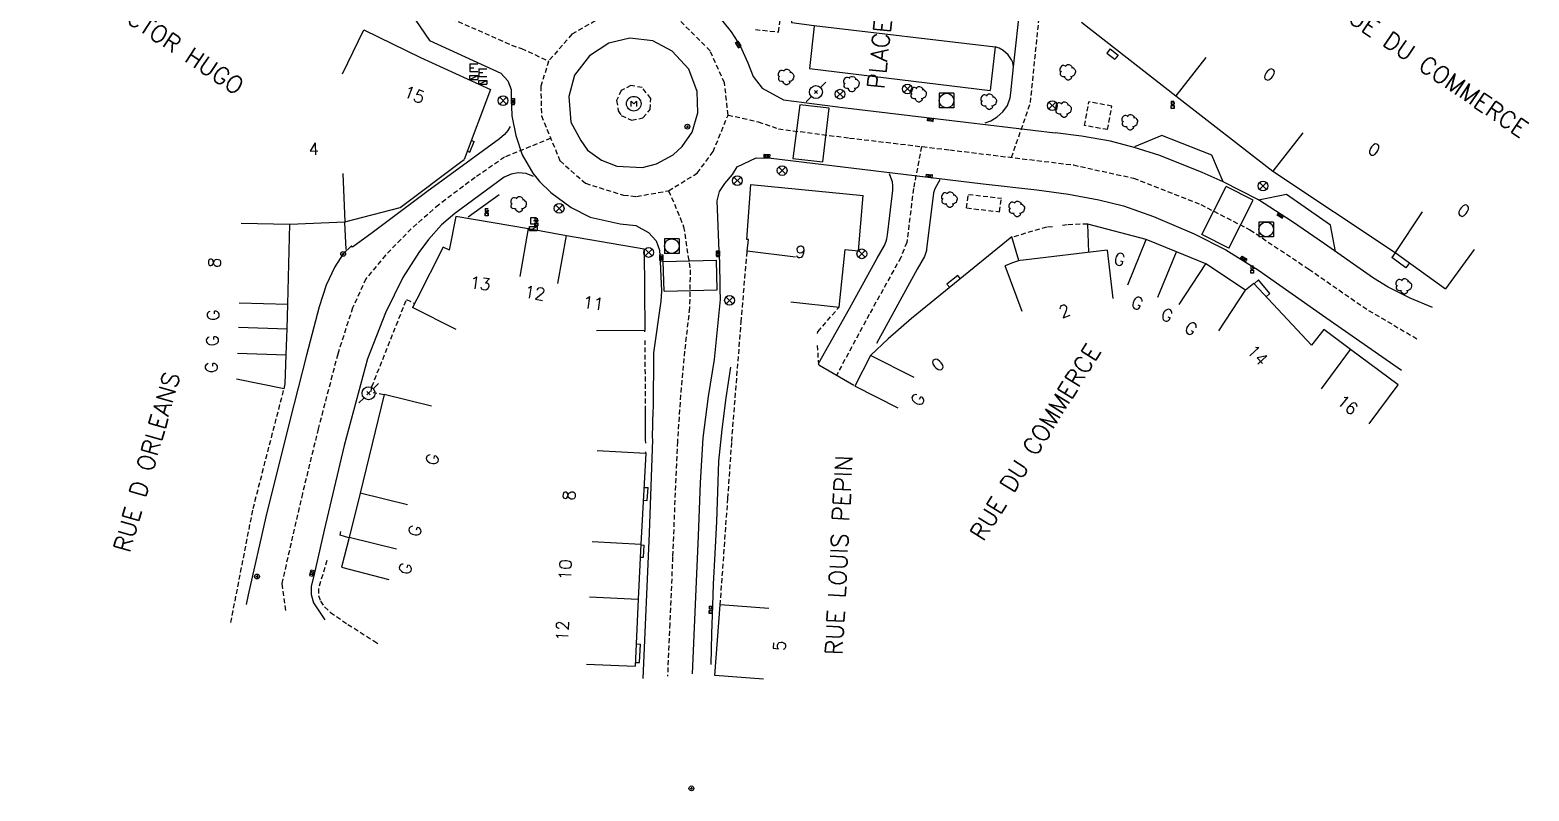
# Model space of a CAD drawing. Header units: millimetres. Extents: x 114005 to 114985, y 122399 to 123000.
# Drawn here: x 114091.7 to 114245.5, y 122399.1 to 122477.2 of the extents above; entities that cross this region are included whole.
import ezdxf
from ezdxf.enums import TextEntityAlignment as Align

# ---------------------------------------------------------------- set-up
doc = ezdxf.new("R2010")
doc.units = ezdxf.units.MM
doc.linetypes.add('DASHED', pattern=[0.75, 0.5, -0.25])
doc.layers.get('0').update_dxf_attribs({"linetype": 'CONTINUOUS'})
for name, color, linetype in [('w0001', 6, 'DASHED'), ('w0006', 2, 'CONTINUOUS'), ('w0008', 7, 'CONTINUOUS'), ('w0017', 7, 'CONTINUOUS'), ('w0020', 2, 'CONTINUOUS'), ('w0100', 7, 'CONTINUOUS'), ('w0101', 7, 'CONTINUOUS'), ('w0103', 1, 'CONTINUOUS'), ('w0106', 7, 'CONTINUOUS'), ('w0112', 1, 'DASHED'), ('w0153', 7, 'CONTINUOUS'), ('w0300', 7, 'CONTINUOUS'), ('w0400', 7, 'CONTINUOUS'), ('w0420', 7, 'CONTINUOUS'), ('w0425', 7, 'CONTINUOUS'), ('w0430', 7, 'CONTINUOUS'), ('w0431', 7, 'CONTINUOUS'), ('w0432', 7, 'CONTINUOUS'), ('w0469', 7, 'CONTINUOUS'), ('w0473', 7, 'CONTINUOUS'), ('w0856', 7, 'CONTINUOUS'), ('w0989', 7, 'CONTINUOUS'), ('w0991', 7, 'CONTINUOUS'), ('w1102', 7, 'CONTINUOUS')]:
    doc.layers.add(name, color=color, linetype=linetype)
doc.styles.get("Standard").update_dxf_attribs({"font": 'romans.shx', "width": 0.85})

# ---------------------------------------------------------------- blocks, each defined once
blk = doc.blocks.new('T856')
for p, q in [((-0.125, 0), (0.125, 0)), ((0, 0.125), (0, -0.125))]:
    blk.add_line(p, q)
blk.add_ellipse((0, 0), major_axis=(-0.177, 0.177), ratio=1, start_param=3.9269908, end_param=10.2101761)
blk = doc.blocks.new('T430')
for p, q in [((-0.4, 1.4), (0.4, 1.4)), ((-0.4, 1.4), (-0.4, 0.6)), ((-0.4, 1), (0, 1)), ((-0.4, 0.6), (0.4, 0.6)), ((-0.4, 0.2), (0.4, 0.2)), ((-0.4, -0.2), (-0.4, 0.2)), ((-0.4, -0.2), (0.4, 0.2)), ((0.4, 0.2), (0.4, -0.2)), ((-0.4, -0.2), (0.4, -0.2))]:
    blk.add_line(p, q)
blk = doc.blocks.new('T425')
for p, q in [((-0.15, 0.6), (0.15, 0.6)), ((-0.15, 0.6), (-0.15, 0.3)), ((-0.15, 0.3), (0.15, 0.3)), ((-0.15, 0.15), (0.15, 0.15)), ((-0.15, -0.15), (-0.15, 0.15)), ((0, 0.45), (0.15, 0.45)), ((0.15, 0.45), (0.15, 0.3)), ((0.15, 0.15), (0.15, -0.15)), ((0.15, -0.15), (-0.15, -0.15))]:
    blk.add_line(p, q)
blk.add_ellipse((0, 0), major_axis=(-0.106, 0.106), ratio=1, start_param=3.926991, end_param=10.210176)
blk = doc.blocks.new('T469')
at = {"color": 0, "linetype": 'Continuous', "flags": 128}
for points in [[(-0.35, 0.35), (0.35, -0.35)], [(-0.35, -0.35), (0.35, 0.35)]]:
    blk.add_lwpolyline(points, dxfattribs=at)
at = {"color": 0, "linetype": 'Continuous'}
blk.add_circle((0, 0), 0.5, dxfattribs=at)
blk = doc.blocks.new('T300')
for p, q in [((-0.8, 0.51), (-0.86, 0.34)), ((-0.86, 0.34), (-0.86, 0.17)), ((-0.86, 0.17), (-0.74, 0.06)), ((-0.69, 0.63), (-0.8, 0.51)), ((-0.8, -0.06), (-0.74, 0.06)), ((-0.74, 0.06), (-0.69, 0.11)), ((-0.57, 0.69), (-0.69, 0.63)), ((-0.46, 0.69), (-0.57, 0.69)), ((-0.29, 0.63), (-0.46, 0.69)), ((-0.29, 0.63), (-0.17, 0.74)), ((-0.23, 0.57), (-0.29, 0.63)), ((-0.17, 0.74), (-0.06, 0.8)), ((-0.06, 0.8), (0.06, 0.8)), ((0.06, 0.8), (0.23, 0.74)), ((0.23, 0.74), (0.34, 0.63)), ((0.34, 0.63), (0.4, 0.51)), ((0.46, 0.46), (0.34, 0.46)), ((0.4, 0.51), (0.4, 0.46)), ((0.57, 0.4), (0.46, 0.46)), ((0.57, 0.4), (0.69, 0.29)), ((0.69, 0.29), (0.74, 0.17)), ((0.74, 0.06), (0.69, -0.17)), ((0.74, 0.17), (0.74, 0.06)), ((-0.8, -0.17), (-0.8, -0.06)), ((-0.8, -0.23), (-0.8, -0.17)), ((-0.74, -0.34), (-0.8, -0.23)), ((-0.69, -0.4), (-0.74, -0.34)), ((-0.51, -0.46), (-0.69, -0.4)), ((-0.4, -0.46), (-0.51, -0.46)), ((-0.4, -0.46), (-0.34, -0.46)), ((-0.34, -0.46), (-0.34, -0.4)), ((-0.34, -0.51), (-0.34, -0.46)), ((-0.29, -0.63), (-0.34, -0.51)), ((-0.17, -0.74), (-0.29, -0.63)), ((-0.06, -0.8), (-0.17, -0.74)), ((0.06, -0.8), (-0.06, -0.8)), ((0.17, -0.74), (0.06, -0.8)), ((0.23, -0.69), (0.17, -0.74)), ((0.29, -0.46), (0.23, -0.46)), ((0.29, -0.63), (0.23, -0.69)), ((0.46, -0.4), (0.29, -0.46)), ((0.34, -0.51), (0.29, -0.63)), ((0.34, -0.51), (0.34, -0.46)), ((0.57, -0.34), (0.46, -0.4)), ((0.63, -0.29), (0.57, -0.34)), ((0.69, -0.17), (0.63, -0.29))]:
    blk.add_line(p, q)
blk = doc.blocks.new('T400')
for p, q in [((-0.15, 0.3), (0.15, 0.3)), ((-0.15, -0.25), (-0.15, 0.3)), ((-0.15, 0.15), (0.15, 0.15)), ((-0.15, 0), (0.15, 0)), ((0.15, 0.3), (0.15, -0.25)), ((-0.15, -0.15), (0.15, -0.15)), ((-0.15, -0.25), (-0.15, -0.3)), ((-0.15, -0.3), (0.15, -0.3)), ((0.15, -0.3), (0.15, -0.25))]:
    blk.add_line(p, q)
blk = doc.blocks.new('T420')
for p, q in [((0.75, 0.75), (-0.75, 0.75)), ((-0.75, 0.75), (-0.75, -0.75)), ((0.75, 0.75), (0.75, -0.75)), ((0.75, -0.75), (-0.75, -0.75))]:
    blk.add_line(p, q)
blk.add_ellipse((0, 0), major_axis=(-0.53, 0.53), ratio=1, start_param=3.926991, end_param=10.210176)
blk = doc.blocks.new('T473')
for p, q in [((-0.166667, 0.166667), (0.166667, -0.166667)), ((-0.166667, -0.166667), (0.166667, 0.166667)), ((0.500001, 0.500001), (1.000002, 1.000002)), ((-1.000002, -1.000002), (-0.500001, -0.500001))]:
    blk.add_line(p, q)
blk.add_ellipse((0, 0), major_axis=(0.471405, 0.471405), ratio=1, start_param=5.4977871438, end_param=11.780972451)
blk = doc.blocks.new('T153')
for p, q in [((-0.272728, -0.272728), (-0.272728, 0.272728)), ((-0.272728, 0.272728), (0, 0)), ((0, 0), (0.272728, 0.272728)), ((0.272728, 0.272728), (0.272728, -0.272728))]:
    blk.add_line(p, q)
blk.add_ellipse((0, 0), major_axis=(-0.530332, 0.530332), ratio=1, start_param=3.926990817, end_param=10.2101761242)
blk = doc.blocks.new('T432')
for p, q in [((-0.4, 0.2), (0.4, 0.2)), ((-0.4, -0.2), (-0.4, 0.2)), ((-0.4, -0.2), (0.4, 0.2)), ((0.3, 1.1), (-0.3, 1.1)), ((-0.3, 1.1), (-0.3, 0.5)), ((-0.3, 0.5), (0.3, 0.5)), ((0.3, 0.8), (0, 0.8)), ((0.3, 0.5), (0.3, 0.8)), ((0.4, 0.2), (0.4, -0.2)), ((-0.4, -0.2), (0.4, -0.2))]:
    blk.add_line(p, q)

msp = doc.modelspace()

# ---------------------------------------------------------------- linework, layer by layer
at = {"layer": 'w0001'}
for points in [[(114192.42, 122464.11), (114194.36, 122469.74), (114195.83, 122484.18), (114196.19, 122485.87), (114197.95, 122490.19), (114202.85, 122494), (114210.37, 122501.23), (114213.55, 122504.36), (114217.31, 122508.77), (114219.68, 122511.66), (114221.97, 122515.01), (114223.96, 122519.14), (114226.49, 122525.36), (114229.63, 122533.18), (114233.6, 122543.13), (114236.46, 122550.48)], [(114007.44, 122502.18), (114014.46, 122504.69), (114022.43, 122508.03), (114028.43, 122510.56), (114034.82, 122512.83), (114040.53, 122514.56), (114050.65, 122516.44), (114055.82, 122516.95), (114061.92, 122516.95), (114068.46, 122515.15), (114102.95, 122500.57), (114107.27, 122498.36), (114114.25, 122494.1), (114120.71, 122489.81), (114125.61, 122486.62), (114128.39, 122484.67), (114132.6, 122480.3), (114134.26, 122478.68), (114141.12, 122475.65), (114142.13, 122475.29), (114144.92, 122474.01)], [(114151.01, 122478.86), (114147.31, 122476.77), (114144.92, 122474.01), (114144.12, 122471.42), (114144.18, 122468.39), (114146.09, 122463.76), (114148.69, 122461.47), (114152.61, 122460.24), (114153.95, 122460.11), (114157.23, 122460.7), (114160.16, 122462.5), (114161.8, 122464.71), (114163.33, 122468.47), (114162.98, 122471.77), (114161.49, 122475.06), (114158.45, 122478.1)], [(114163.33, 122468.47), (114166.43, 122467.78), (114168.5, 122467.05), (114175.8, 122466.11), (114180.29, 122465.58), (114186.08, 122464.89), (114198.77, 122463.34), (114204.93, 122461.99), (114211.83, 122459.29), (114216.88, 122456.68), (114222.92, 122452.65), (114229.05, 122448.41), (114234.02, 122445.5)], [(114145.13, 122466.08), (114140.39, 122464.14), (114137.37, 122462.05), (114133.64, 122459.26), (114130.82, 122456.79), (114128.19, 122454.09), (114126.18, 122451.66), (114124.81, 122448.69), (114123.28, 122443.93), (114121.28, 122436.27), (114119.66, 122429.63), (114117.53, 122420.34), (114117.93, 122417.45)], [(114183.18, 122465.23), (114182.35, 122460.91), (114181.67, 122455.39), (114181.05, 122453.84), (114177.81, 122447.99), (114174.45, 122441.74)], [(114157.23, 122460.7), (114158.42, 122457.92), (114158.77, 122457), (114159.44, 122452.57), (114159.38, 122448.67), (114158.87, 122444.23), (114158.45, 122439.73), (114158.13, 122434.94), (114157.84, 122428.19), (114157.64, 122423.12), (114157.35, 122416.26), (114157.12, 122410.88)]]:
    msp.add_lwpolyline(points, dxfattribs=at)
at = {"layer": 'w0006'}
for points in [[(114172.17, 122477.59), (114171.7, 122473.25), (114190.22, 122471)], [(114190.74, 122475.47), (114190.22, 122471)], [(114214.13, 122461.62), (114212.97, 122464.35), (114207.85, 122466.37), (114205.04, 122465.19)], [(114225.65, 122454.46), (114225.14, 122457.16), (114220.64, 122460.3), (114217.76, 122459.73)]]:
    msp.add_lwpolyline(points, dxfattribs=at)
at = {"layer": 'w0008'}
for points in [[(114162.55, 122531.84), (114162.97, 122530.69), (114163.47, 122528.78), (114163.8, 122526.75), (114163.97, 122524.54), (114163.95, 122521.61), (114162.33, 122507.34), (114160.49, 122491.13), (114159.66, 122483.64), (114159.71, 122482.15), (114160.55, 122480.33), (114161.61, 122479.24), (114162.81, 122478.08), (114163.66, 122477.02), (114164.57, 122475.56), (114165.35, 122473.83), (114165.9, 122472.42), (114166.84, 122471.21), (114169.02, 122470.03), (114175.37, 122469.2), (114187.72, 122467.74), (114196.88, 122466.64)], [(114173.56, 122519.07), (114174, 122518.34), (114174.22, 122517.45), (114174.21, 122516.77), (114172.13, 122498.6), (114170.1, 122480.36), (114169.83, 122477.98), (114172.18, 122477.67), (114190.74, 122475.47)], [(114192.62, 122473.41), (114194.06, 122486.45)], [(114127.4, 122483.6), (114127.91, 122483.16), (114132.7, 122476.11), (114140, 122472.78), (114140.75, 122471.98), (114141.06, 122471.08), (114141.06, 122470.37), (114141.14, 122468.39), (114141.54, 122466.37), (114142.22, 122464.38), (114143.31, 122462.5), (114143.98, 122461.64), (114145.15, 122460.5), (114147.23, 122458.97), (114149.18, 122458), (114152.27, 122457.3), (114153.86, 122457.14), (114155.18, 122456.42), (114155.94, 122455.55), (114156.29, 122454.61), (114156.38, 122453.43)], [(114151.93, 122463.23), (114154.56, 122463.08), (114156, 122463.46), (114157.71, 122464.37), (114158.63, 122465.23), (114159.64, 122466.72), (114160.23, 122468.71), (114160.16, 122470.87), (114159.31, 122473.19), (114157.6, 122475.04), (114155.62, 122476.09), (114153.24, 122476.37), (114151.09, 122475.86), (114149.12, 122474.54), (114147.57, 122472.55), (114146.99, 122470.37), (114147.21, 122467.73), (114148.24, 122465.85), (114148.91, 122464.86)], [(114189.7, 122467.68), (114190.29, 122467.86), (114190.95, 122468.27), (114191.53, 122468.81), (114192, 122469.45), (114192.28, 122470.22), (114192.34, 122470.73), (114192.62, 122473.41), (114192.56, 122473.86), (114192.42, 122474.12), (114192.06, 122474.65), (114191.56, 122475.09), (114191.14, 122475.34), (114190.74, 122475.47)], [(114140.96, 122467.3), (114140.74, 122466.87), (114140.38, 122466.47), (114139.87, 122466.04), (114132.42, 122460.57), (114126.82, 122456.37), (114125.18, 122455.18), (114124.79, 122454.91), (114124.69, 122455.05), (114123.84, 122454.21), (114122.97, 122452.89), (114122.09, 122451.02), (114121.38, 122448.78), (114120.08, 122443.83), (114118.38, 122437.12), (114115.92, 122427.22), (114114.1, 122419.22), (114113.9, 122418.24)], [(114235.62, 122448.71), (114233.33, 122449.67), (114231.06, 122450.79), (114229.55, 122451.72), (114224.52, 122455.26), (114221.26, 122457.49), (114217.76, 122459.75), (114214.13, 122461.61), (114211.97, 122462.57), (114207.64, 122464.32), (114204.99, 122465.14), (114202.58, 122465.77), (114199.6, 122466.29), (114196.88, 122466.64)], [(114148.91, 122464.86), (114150.33, 122463.83)], [(114150.33, 122463.83), (114151.93, 122463.23)], [(114162.45, 122453.63), (114162.22, 122459.67), (114162.44, 122460.63), (114163, 122461.44), (114163.77, 122462.37), (114164.26, 122463.14), (114166.21, 122464.07), (114167.74, 122464.04), (114183.59, 122462.14)], [(114143.38, 122462.15), (114142.61, 122462.47), (114141.81, 122462.52), (114141.08, 122462.4), (114140.35, 122462.09), (114135.31, 122458.36), (114133.94, 122457.21), (114132.6, 122455.69), (114131.6, 122454.37), (114129.97, 122451.79), (114128.17, 122448.16), (114126.33, 122443.46), (114123.95, 122434.55), (114121.9, 122425.87), (114120.82, 122421.17), (114120.54, 122420.11), (114120.55, 122419.66), (114120.55, 122419.24), (114120.8, 122418.41), (114121.95, 122416.67)], [(114172.61, 122442.98), (114175.78, 122448.62), (114178.63, 122453.78), (114179.37, 122455.07), (114179.57, 122455.52), (114179.61, 122455.76), (114179.69, 122456.17), (114179.92, 122458.14), (114180.24, 122460.74), (114180.24, 122461.19), (114180.21, 122461.61), (114180.04, 122462.06), (114179.9, 122462.42)], [(114185.05, 122461.82), (114184.55, 122460.89), (114184.4, 122460.47), (114184.26, 122459.35), (114183.69, 122454.72), (114183.68, 122454.55), (114183.5, 122453.96), (114182.74, 122452.63), (114178.56, 122445.02)], [(114183.59, 122462.14), (114189.5, 122461.42), (114195.01, 122460.8), (114198.25, 122460.34), (114201.38, 122459.78), (114203.9, 122459.16), (114206.97, 122458.05), (114211.14, 122456.27), (114214.42, 122454.62), (114217.75, 122452.54), (114224.32, 122447.94), (114232.43, 122442.28)], [(114156.38, 122453.43), (114156.5, 122450.38)], [(114162.45, 122453.63), (114162.5, 122450.59)], [(114156.5, 122450.38), (114156.43, 122449.35), (114155.69, 122444.07), (114155.63, 122438.33), (114155.61, 122438.2), (114155.54, 122435.38), (114155.57, 122435.17), (114155.22, 122425.55), (114154.6, 122410.63)], [(114162.5, 122450.59), (114162.51, 122449.55), (114161.91, 122443.38), (114161.29, 122439.58), (114160.73, 122435.32), (114160.48, 122430.72), (114160.25, 122425.27), (114159.99, 122419.02), (114159.64, 122411.12)], [(114161.59, 122412.06), (114161.67, 122415.26), (114161.76, 122418.1), (114161.84, 122420.3), (114162, 122423.47), (114162.19, 122426.75), (114162.29, 122429.8), (114162.37, 122432.93), (114162.71, 122436.18), (114163.15, 122439.45), (114163.61, 122442.59)]]:
    msp.add_lwpolyline(points, dxfattribs=at)
at = {"layer": 'w0017'}
for points in [[(114176.25, 122440.7), (114172.65, 122442.79)], [(114154.87, 122435.13), (114154.87, 122438.12)]]:
    msp.add_lwpolyline(points, dxfattribs=at)
at = {"layer": 'w0020'}
for points in [[(114173.07, 122463.66), (114173.7, 122469.17), (114170.7, 122469.51), (114169.99, 122464)], [(114169.99, 122464), (114173.07, 122463.66)], [(114211.93, 122456.19), (114214.44, 122461.13)], [(114214.71, 122454.8), (114217.22, 122459.74), (114214.44, 122461.13)], [(114214.71, 122454.8), (114211.93, 122456.19)], [(114156.76, 122450.39), (114156.67, 122453.45), (114162.13, 122453.58)], [(114162.22, 122450.51), (114162.13, 122453.58)], [(114156.76, 122450.39), (114162.22, 122450.51)]]:
    msp.add_lwpolyline(points, dxfattribs=at)
at = {"layer": 'w0100'}
for points in [[(114123.77, 122472.7), (114125.96, 122477.2), (114131.77, 122474.37), (114138.95, 122471.08)], [(114199.59, 122477.99), (114209.29, 122470.45), (114219.23, 122462.7), (114231.77, 122454.35), (114236.94, 122450.62)], [(114138.95, 122471.08), (114136.27, 122463.89)], [(114118.16, 122449.07), (114118.36, 122457.26), (114124.02, 122457.49), (114129.69, 122458.99), (114129.95, 122459.19), (114135.74, 122463.53)], [(114135.74, 122463.53), (114136.27, 122463.89)], [(114165.26, 122455.7), (114165.67, 122461.33)], [(114165.67, 122461.33), (114177.19, 122460.21)], [(114176.7, 122454.54), (114177.19, 122460.21)], [(114134.75, 122454.59), (114135.42, 122458.05)], [(114135.41, 122458.08), (114142.85, 122456.82), (114146.77, 122456.11), (114154.74, 122454.75)], [(114165.44, 122455.68), (114165.26, 122455.7)], [(114165.29, 122454.51), (114165.44, 122455.68)], [(114192.46, 122455.96), (114182.15, 122447.57), (114179.76, 122445.49), (114177.96, 122443.8)], [(114193.17, 122453.52), (114192.46, 122455.96)], [(114134.09, 122454.92), (114131.39, 122449.58), (114130.95, 122448.71)], [(114134.75, 122454.59), (114134.09, 122454.92)], [(114149.82, 122446.36), (114154.82, 122446.4), (114154.75, 122454.59)], [(114154.75, 122454.59), (114154.74, 122454.75)], [(114170.25, 122453.88), (114165.29, 122454.51)], [(114169.76, 122449.29), (114174.73, 122448.76), (114175.36, 122454.65)], [(114175.36, 122454.65), (114176.7, 122454.54)], [(114217.29, 122451.16), (114216.44, 122450.5)], [(114217.29, 122451.16), (114223.18, 122444.86)], [(114135.42, 122446.46), (114130.95, 122448.71)], [(114232.09, 122440.78), (114227.2, 122444.4), (114224.46, 122446.46), (114223.18, 122444.86)], [(114229.11, 122436.76), (114232.09, 122440.78)], [(114149.9, 122434.04), (114154.89, 122433.77), (114154.38, 122424.41), (114154.12, 122418.79), (114153.81, 122411.89)], [(114161.98, 122410.94), (114162.53, 122418.19)], [(114167.51, 122417.82), (114162.53, 122418.19)], [(114166.96, 122410.56), (114161.98, 122410.94)]]:
    msp.add_lwpolyline(points, dxfattribs=at)
at = {"layer": 'w0101'}
for points in [[(114202.22, 122454.6), (114193.65, 122453.58), (114193.31, 122453.53), (114193.03, 122453.47), (114192.53, 122453.28), (114191.75, 122452.98)], [(114202.22, 122454.6), (114202.82, 122449.64)], [(114193.51, 122448.3), (114191.75, 122452.98)]]:
    msp.add_lwpolyline(points, dxfattribs=at)
at = {"layer": 'w0103'}
for points in [[(114200.34, 122454.38), (114200.25, 122457.25)], [(114216.44, 122450.5), (114212.37, 122453.19), (114209.33, 122454.42), (114206.22, 122455.68), (114200.25, 122457.25)], [(114117.78, 122440.38), (114117.88, 122440.89), (114118, 122443.84), (114118.08, 122446.51), (114118.16, 122449.07)], [(114177.96, 122443.8), (114176.34, 122440.65)], [(114117.78, 122440.38), (114112.88, 122441.37)], [(114180.79, 122438.37), (114176.34, 122440.65)], [(114128.03, 122439.77), (114125.58, 122429.65), (114124.46, 122425.11), (114123.67, 122422.07)], [(114132.89, 122438.59), (114128.03, 122439.77)], [(114123.67, 122422.07), (114128.51, 122420.8)]]:
    msp.add_lwpolyline(points, dxfattribs=at)
at = {"layer": 'w0106'}
for points in [[(114136.6, 122464.76), (114136.85, 122464.67)], [(114136.85, 122464.67), (114137.29, 122465.75)], [(114137.01, 122465.86), (114137.29, 122465.75)], [(114139.85, 122460.26), (114136.66, 122457.97)], [(114124.14, 122454.68), (114124.02, 122457.45)], [(114231.78, 122454.34), (114231.43, 122453.86)], [(114232.87, 122452.78), (114231.43, 122453.86)], [(114233.24, 122453.29), (114232.87, 122452.78)], [(114186.91, 122452), (114185.79, 122451.12)], [(114186.08, 122450.77), (114185.79, 122451.12)], [(114187.18, 122451.66), (114186.91, 122452)], [(114217.31, 122451.13), (114217.77, 122451.56)], [(114218.92, 122450.15), (114217.77, 122451.56)], [(114218.56, 122449.81), (114218.92, 122450.15)], [(114154.7, 122430.25), (114155.15, 122430.23)], [(114155.04, 122428.9), (114155.15, 122430.23)], [(114154.63, 122428.92), (114155.04, 122428.9)], [(114124.42, 122425.07), (114123.54, 122425.33), (114123.61, 122425.72)], [(114154.38, 122424.35), (114154.72, 122424.33)], [(114154.66, 122423.09), (114154.72, 122424.33)], [(114154.32, 122423.1), (114154.66, 122423.09)], [(114153.91, 122414.19), (114154.34, 122414.17)], [(114154.26, 122412.27), (114154.34, 122414.17)], [(114153.83, 122412.29), (114154.26, 122412.27)]]:
    msp.add_lwpolyline(points, dxfattribs=at)
at = {"layer": 'w0112'}
for points in [[(114166.13, 122477.25), (114168.51, 122476.99), (114168.83, 122479.36)], [(114153.44, 122467.94), (114154.6, 122468.18), (114155.34, 122469.04), (114155.4, 122470.17), (114154.52, 122471.29), (114153.36, 122471.49), (114152.38, 122470.99), (114151.9, 122469.96), (114152.07, 122468.9), (114152.37, 122468.42)], [(114202.28, 122466.97), (114199.92, 122467.38), (114200.35, 122469.81)], [(114202.71, 122469.39), (114200.35, 122469.81)], [(114202.28, 122466.97), (114202.71, 122469.39)], [(114152.37, 122468.42), (114153.44, 122467.94)], [(114187.81, 122458.93), (114188, 122460.32)], [(114188, 122460.32), (114191.38, 122459.93)], [(114187.81, 122458.93), (114191.19, 122458.54), (114191.38, 122459.93)], [(114200.22, 122457.28), (114198.14, 122457.21), (114197.52, 122457.11)], [(114196.61, 122457), (114196.01, 122456.96), (114192.54, 122455.94)], [(114162.53, 122418.17), (114163.31, 122429.12), (114163.71, 122434.97), (114164.68, 122447.22), (114165.29, 122454.51)], [(114126.7, 122440.08), (114126.79, 122440.6), (114130.34, 122449.53), (114131.13, 122449.15)], [(114172.52, 122446.04), (114172.55, 122446.23), (114174.73, 122448.76)], [(114154.79, 122446.22), (114154.82, 122446.42)], [(114154.86, 122438.12), (114154.83, 122445.32)], [(114172.63, 122442.82), (114172.52, 122444.86)], [(114112.31, 122416.37), (114114.6, 122428.09), (114117.78, 122440.38)], [(114128.04, 122439.76), (114126.92, 122439.97)], [(114154.88, 122434.8), (114154.87, 122435.12)], [(114154.9, 122433.78), (114154.9, 122433.89)], [(114122.17, 122422.75), (114121.3, 122419.86), (114121.31, 122419.16), (114121.5, 122418.58), (114121.92, 122417.98), (114122.55, 122417.42), (114124.32, 122416.19), (114126.97, 122414.5), (114127.52, 122414.15)]]:
    msp.add_lwpolyline(points, dxfattribs=at)
at = {"layer": 'w0431'}
for points in [[(114202.55, 122475.27), (114202.21, 122474.83), (114203.03, 122474.2)], [(114202.55, 122475.27), (114203.37, 122474.63)], [(114203.37, 122474.63), (114203.03, 122474.2)]]:
    msp.add_lwpolyline(points, dxfattribs=at)
at = {"layer": 'w1102'}
for points in [[(114212.36, 122474.39), (114209.29, 122470.45)], [(114222.3, 122466.65), (114219.23, 122462.7)], [(114123.82, 122462.48), (114124.02, 122457.49)], [(114113.36, 122457.38), (114118.36, 122457.26)], [(114234.54, 122458.52), (114231.77, 122454.35)], [(114142.01, 122451.89), (114142.85, 122456.82)], [(114145.88, 122451.19), (114146.77, 122456.11)], [(114204.35, 122451.04), (114206.22, 122455.68)], [(114207.44, 122449.79), (114209.33, 122454.42)], [(114239.87, 122454.67), (114236.94, 122450.62)], [(114209.62, 122449.01), (114212.37, 122453.19)], [(114213.69, 122446.33), (114216.44, 122450.5)], [(114113.17, 122449.19), (114118.16, 122449.07)], [(114113.09, 122446.68), (114118.08, 122446.51)], [(114113, 122444.03), (114118, 122443.84)], [(114182.41, 122441.53), (114177.96, 122443.8)], [(114224.22, 122440.38), (114227.2, 122444.4)], [(114130.44, 122428.47), (114125.58, 122429.65)], [(114129.32, 122423.92), (114124.46, 122425.11)], [(114149.39, 122424.68), (114154.38, 122424.41)], [(114149.12, 122419.03), (114154.12, 122418.79)], [(114148.82, 122412.11), (114153.81, 122411.89)]]:
    msp.add_lwpolyline(points, dxfattribs=at)

# ---------------------------------------------------------------- block references
at = {"layer": 'w0153'}
msp.add_blockref('T153', (114153.66, 122469.63), dxfattribs=at)
at = {"layer": 'w0300'}
for p in [(114169.33, 122472.36), (114176.04, 122471.64), (114198.23, 122472.85), (114182.92, 122470.6), (114190.13, 122469.84), (114197.81, 122469.03), (114204.6, 122467.73), (114186.09, 122459.78), (114141.89, 122459.29), (114193, 122458.83), (114232.72, 122450.89)]:
    msp.add_blockref('T300', p, dxfattribs=at)
at = {"layer": 'w0400'}
for p, rotation in [((114164.37, 122475.7), 31.61749105025577), ((114184.1, 122467.99), 82.89360476530004), ((114167.3, 122464.26), 269.5793810442855), ((114183.98, 122462.21), 83.81359963086966), ((114220, 122458.16), 57.99332103233375), ((114216.25, 122453.7), 58.09560753236289), ((114120.62, 122421.46), 343.395018743467)]:
    msp.add_blockref('T400', p, dxfattribs=dict(at, rotation=rotation))
for p in [(114141.27, 122469.86), (114156.48, 122453.81), (114162.31, 122454.24)]:
    msp.add_blockref('T400', p, dxfattribs=at)
at = {"layer": 'w0420'}
for p in [(114185.75, 122469.95), (114218.55, 122456.73), (114157.56, 122455.01)]:
    msp.add_blockref('T420', p, dxfattribs=at)
at = {"layer": 'w0425'}
for p in [(114208.94, 122469.29), (114138.55, 122458.27), (114143.66, 122457.26), (114217.11, 122452.39), (114161.55, 122417.47)]:
    msp.add_blockref('T425', p, dxfattribs=at)
at = {"layer": 'w0430'}
for p in [(114137.24, 122472.32), (114138.17, 122471.82)]:
    msp.add_blockref('T430', p, dxfattribs=at)
at = {"layer": 'w0432'}
msp.add_blockref('T432', (114143.36, 122456.81), dxfattribs=at)
at = {"layer": 'w0469'}
for p in [(114174.82, 122470.61), (114181.74, 122471.15), (114140.25, 122469.95), (114196.6, 122469.44), (114168.88, 122462.77), (114164.28, 122461.74), (114218.22, 122461.19), (114146, 122458.88), (114155.18, 122454.36), (114177.06, 122454.22), (114163.48, 122449.44)]:
    msp.add_blockref('T469', p, dxfattribs=at)
at = {"layer": 'w0473'}
for p in [(114172.35, 122470.83), (114126.45, 122439.91)]:
    msp.add_blockref('T473', p, dxfattribs=at)
at = {"layer": 'w0856'}
for p in [(114159.16, 122467.27), (114123.84, 122454.21), (114115, 122421.1), (114159.57, 122399.35)]:
    msp.add_blockref('T856', p, dxfattribs=at)

# ---------------------------------------------------------------- texts
at = {"layer": 'w0989'}
for s, rotation, p in [('PLACE VICTOR HUGO', 83.8474, (114178.47, 122471.15)), ('PLACE VICTOR HUGO', 326.192, (114093.35, 122484.57)), ('RUE DU COMMERCE', 325.9311, (114226.01, 122479.72)), ('RUE DU COMMERCE', 58.2974, (114188.78, 122425.07)), ('RUE D ORLEANS', 74.1241, (114101.08, 122423.69)), ('RUE LOUIS PEPIN', 87.0391, (114174.17, 122413.03))]:
    msp.add_text(s, height=1.75, rotation=rotation, dxfattribs=at).set_placement(p, align=Align.MIDDLE_LEFT)
at = {"layer": 'w0991'}
for s, rotation, p in [('0', 321.9866, (114218.5, 122472.14)), ('15', 338.0097, (114130.91, 122469.98)), ('4', 1.6252, (114120.84, 122464.37)), ('0', 329.3278, (114229.31, 122464.39)), ('0', 325.597, (114238.46, 122458.14)), ('9', 352.9688, (114170.68, 122453.81)), ('G', 345.2007, (114203.34, 122453.06)), ('8', 85.1234, (114111.26, 122453.26)), ('13', 351.7757, (114137.81, 122450.57)), ('12', 350.338, (114143.41, 122449.6)), ('11', 352.5599, (114149.43, 122448.55)), ('G', 338.0134, (114205.08, 122448.59)), ('G', 91.6396, (114111.13, 122447.94)), ('2', 20.5299, (114198.08, 122447.78)), ('G', 337.8882, (114208.14, 122447.35)), ('G', 326.6024, (114210.49, 122446.04)), ('G', 93.1024, (114111.05, 122445.33)), ('0', 43.0856, (114185.28, 122442.4)), ('14', 313.2485, (114217.21, 122443.39)), ('G', 89.361, (114110.94, 122442.55)), ('G', 62.8919, (114183.35, 122438.97)), ('16', 320.8366, (114226.5, 122438.25)), ('G', 76.3418, (114133.59, 122432.98)), ('8', 86.8794, (114147.64, 122429.39)), ('G', 76.2417, (114131.8, 122425.64)), ('G', 75.3879, (114130.82, 122421.75)), ('10', 87.3374, (114147.25, 122421.77)), ('12', 87.4458, (114146.96, 122415.5)), ('5', 87.309, (114169.23, 122413.96))]:
    msp.add_text(s, height=1.25, rotation=rotation, dxfattribs=at).set_placement(p, align=Align.CENTER)

doc.saveas('drawing.dxf')
